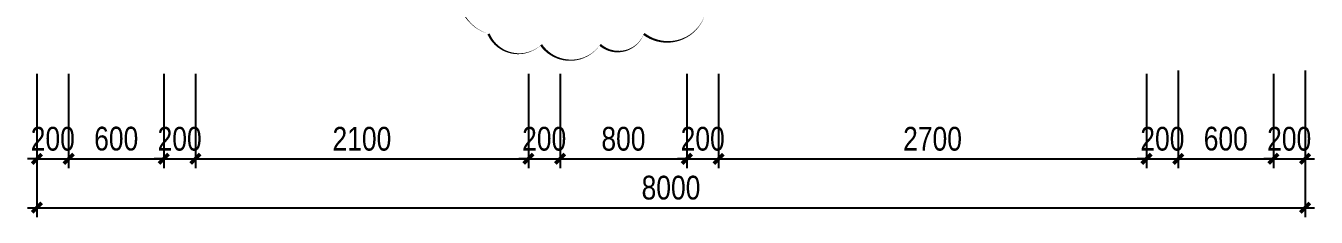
# Model space of a CAD drawing. Extents: x 160245 to 405305, y -111140 to 232735.
# Drawn here: x 334292 to 342433, y -55387 to -54179 of the extents above; entities that cross this region are included whole.
import ezdxf

# ---------------------------------------------------------------- set-up
doc = ezdxf.new("R2010")
doc.units = 0
doc.header["$LTSCALE"] = 10
doc.header["$MEASUREMENT"] = 0
doc.layers.get('Defpoints').update_dxf_attribs({"color": 229})
doc.layers.add('P-O wall 拆除墙体', color=245, linetype='Continuous')
doc.layers.add('P-o 原建筑尺寸', color=8, linetype='Continuous')
doc.styles.add('PDC DIM', font='PMingLiU-ExtB.ttf', dxfattribs={"width": 0.85})
doc.dimstyles.new('PDC-A2', dxfattribs={"dimscale": 0, "dimtxt": 2.5, "dimasz": 1, "dimexe": 1, "dimexo": 1, "dimgap": 0.7, "dimtad": 1, "dimdec": 0, "dimtxsty": 'PDC DIM', "dimblk": 'ARCHTICK', "dimcen": 1, "dimdle": 1, "dimclrd": 8, "dimclre": 8, "dimclrt": 9, "dimadec": 0, "dimazin": 0, "dimtfac": 1, "dimtdec": 0, "dimtix": 1, "dimtmove": 2, "dimatfit": 3, "dimldrblk": 'PDC A2 T R', "dimfxl": 10, "dimfxlon": 1, "dimarcsym": 0})

# ---------------------------------------------------------------- blocks, each defined once
blk = doc.blocks.new('_ArchTick')
at = {"color": 0, "linetype": 'ByBlock', "const_width": 0.4}
blk.add_lwpolyline([(-0.5, -0.5), (0.5, 0.5)], dxfattribs=at)
blk = doc.blocks.new('*D1886')
at = {"layer": 'Defpoints', "color": 0, "transparency": 16777216}
for p in [(334362.5, -54421.9), (334562.5, -54421.9), (334562.5, -55018.6)]:
    blk.add_point(p, dxfattribs=at)
at = {"layer": 'P-o 原建筑尺寸', "color": 8, "lineweight": -2, "transparency": 16777216}
for p, q in [((334362.5, -54481.9), (334362.5, -55078.6)), ((334562.5, -54481.9), (334562.5, -55078.6)), ((334362.5, -55018.6), (334302.5, -55018.6)), ((334362.5, -55018.6), (334562.5, -55018.6)), ((334562.5, -55018.6), (334622.5, -55018.6))]:
    blk.add_line(p, q, dxfattribs=at)
at = {"layer": 'P-o 原建筑尺寸', "color": 8, "lineweight": -2, "transparency": 16777216, "xscale": 60, "yscale": 60, "zscale": 60}
blk.add_blockref('_ArchTick', (334362.5, -55018.6), dxfattribs=at)
at = {"layer": 'P-o 原建筑尺寸', "color": 8, "lineweight": -2, "transparency": 16777216, "xscale": 60, "yscale": 60, "zscale": 60, "rotation": 180}
blk.add_blockref('_ArchTick', (334562.5, -55018.6), dxfattribs=at)
at = {"layer": 'P-o 原建筑尺寸', "color": 9, "transparency": 16777216, "insert": (334462.5, -54893.1), "char_height": 150, "attachment_point": 5, "style": 'PDC DIM'}
blk.add_mtext('200', dxfattribs=at)
blk = doc.blocks.new('PDC A2 T R')
at = {"color": 0, "linetype": 'ByBlock'}
blk.add_line((0, 0), (-2, 0), dxfattribs=at)
for points in [[(-2.15, 0.89), (-1.49, 1.35), (-0.6, 0), (0, 0)], [(-2.15, -0.89), (-1.49, -1.35), (-0.6, 0), (0, 0)]]:
    blk.add_solid(points, dxfattribs=at)
blk = doc.blocks.new('*D1887')
at = {"layer": 'Defpoints', "color": 0, "transparency": 16777216}
for p in [(334562.5, -54421.9), (335162.5, -54421.9), (335162.5, -55018.6)]:
    blk.add_point(p, dxfattribs=at)
at = {"layer": 'P-o 原建筑尺寸', "color": 8, "lineweight": -2, "transparency": 16777216}
for p, q in [((334562.5, -54481.9), (334562.5, -55078.6)), ((335162.5, -54481.9), (335162.5, -55078.6)), ((334502.5, -55018.6), (335222.5, -55018.6))]:
    blk.add_line(p, q, dxfattribs=at)
at = {"layer": 'P-o 原建筑尺寸', "color": 8, "lineweight": -2, "transparency": 16777216, "xscale": 60, "yscale": 60, "zscale": 60, "rotation": 180}
blk.add_blockref('_ArchTick', (334562.5, -55018.6), dxfattribs=at)
at = {"layer": 'P-o 原建筑尺寸', "color": 8, "lineweight": -2, "transparency": 16777216, "xscale": 60, "yscale": 60, "zscale": 60}
blk.add_blockref('_ArchTick', (335162.5, -55018.6), dxfattribs=at)
at = {"layer": 'P-o 原建筑尺寸', "color": 9, "transparency": 16777216, "insert": (334862.5, -54892.1), "char_height": 150, "attachment_point": 5, "style": 'PDC DIM'}
blk.add_mtext('600', dxfattribs=at)
blk = doc.blocks.new('*D1888')
at = {"layer": 'Defpoints', "color": 0, "transparency": 16777216}
for p in [(338462.5, -54421.9), (338662.5, -54421.9), (338662.5, -55018.6)]:
    blk.add_point(p, dxfattribs=at)
at = {"layer": 'P-o 原建筑尺寸', "color": 8, "lineweight": -2, "transparency": 16777216}
for p, q in [((338462.5, -54481.9), (338462.5, -55078.6)), ((338662.5, -54481.9), (338662.5, -55078.6)), ((338462.5, -55018.6), (338402.5, -55018.6)), ((338462.5, -55018.6), (338662.5, -55018.6)), ((338662.5, -55018.6), (338722.5, -55018.6))]:
    blk.add_line(p, q, dxfattribs=at)
at = {"layer": 'P-o 原建筑尺寸', "color": 8, "lineweight": -2, "transparency": 16777216, "xscale": 60, "yscale": 60, "zscale": 60}
blk.add_blockref('_ArchTick', (338462.5, -55018.6), dxfattribs=at)
at = {"layer": 'P-o 原建筑尺寸', "color": 8, "lineweight": -2, "transparency": 16777216, "xscale": 60, "yscale": 60, "zscale": 60, "rotation": 180}
blk.add_blockref('_ArchTick', (338662.5, -55018.6), dxfattribs=at)
at = {"layer": 'P-o 原建筑尺寸', "color": 9, "transparency": 16777216, "insert": (338562.5, -54893.1), "char_height": 150, "attachment_point": 5, "style": 'PDC DIM'}
blk.add_mtext('200', dxfattribs=at)
blk = doc.blocks.new('*D1889')
at = {"layer": 'Defpoints', "color": 0, "transparency": 16777216}
for p in [(338662.5, -54421.9), (341362.5, -54421.9), (341362.5, -55018.6)]:
    blk.add_point(p, dxfattribs=at)
at = {"layer": 'P-o 原建筑尺寸', "color": 8, "lineweight": -2, "transparency": 16777216}
for p, q in [((338662.5, -54481.9), (338662.5, -55078.6)), ((341362.5, -54481.9), (341362.5, -55078.6)), ((338602.5, -55018.6), (341422.5, -55018.6))]:
    blk.add_line(p, q, dxfattribs=at)
at = {"layer": 'P-o 原建筑尺寸', "color": 8, "lineweight": -2, "transparency": 16777216, "xscale": 60, "yscale": 60, "zscale": 60, "rotation": 180}
blk.add_blockref('_ArchTick', (338662.5, -55018.6), dxfattribs=at)
at = {"layer": 'P-o 原建筑尺寸', "color": 8, "lineweight": -2, "transparency": 16777216, "xscale": 60, "yscale": 60, "zscale": 60}
blk.add_blockref('_ArchTick', (341362.5, -55018.6), dxfattribs=at)
at = {"layer": 'P-o 原建筑尺寸', "color": 9, "transparency": 16777216, "insert": (340012.5, -54893.1), "char_height": 150, "attachment_point": 5, "style": 'PDC DIM'}
blk.add_mtext('2700', dxfattribs=at)
blk = doc.blocks.new('*D1890')
at = {"layer": 'Defpoints', "color": 0, "transparency": 16777216}
for p in [(342162.5, -54421.9), (342362.5, -54402), (342362.5, -55018.6)]:
    blk.add_point(p, dxfattribs=at)
at = {"layer": 'P-o 原建筑尺寸', "color": 8, "lineweight": -2, "transparency": 16777216}
for p, q in [((342162.5, -54481.9), (342162.5, -55078.6)), ((342362.5, -54462), (342362.5, -55078.6)), ((342162.5, -55018.6), (342102.5, -55018.6)), ((342162.5, -55018.6), (342362.5, -55018.6)), ((342362.5, -55018.6), (342422.5, -55018.6))]:
    blk.add_line(p, q, dxfattribs=at)
at = {"layer": 'P-o 原建筑尺寸', "color": 8, "lineweight": -2, "transparency": 16777216, "xscale": 60, "yscale": 60, "zscale": 60}
blk.add_blockref('_ArchTick', (342162.5, -55018.6), dxfattribs=at)
at = {"layer": 'P-o 原建筑尺寸', "color": 8, "lineweight": -2, "transparency": 16777216, "xscale": 60, "yscale": 60, "zscale": 60, "rotation": 180}
blk.add_blockref('_ArchTick', (342362.5, -55018.6), dxfattribs=at)
at = {"layer": 'P-o 原建筑尺寸', "color": 9, "transparency": 16777216, "insert": (342262.5, -54893.1), "char_height": 150, "attachment_point": 5, "style": 'PDC DIM'}
blk.add_mtext('200', dxfattribs=at)
blk = doc.blocks.new('*D1891')
at = {"layer": 'Defpoints', "color": 0, "transparency": 16777216}
for p in [(334362.5, -54518.6), (342362.5, -54518.6), (342362.5, -55326.9)]:
    blk.add_point(p, dxfattribs=at)
at = {"layer": 'P-o 原建筑尺寸', "color": 8, "lineweight": -2, "transparency": 16777216}
for p, q in [((334362.5, -54726.9), (334362.5, -55386.9)), ((342362.5, -54726.9), (342362.5, -55386.9)), ((334302.5, -55326.9), (342422.5, -55326.9))]:
    blk.add_line(p, q, dxfattribs=at)
at = {"layer": 'P-o 原建筑尺寸', "color": 8, "lineweight": -2, "transparency": 16777216, "xscale": 60, "yscale": 60, "zscale": 60, "rotation": 180}
blk.add_blockref('_ArchTick', (334362.5, -55326.9), dxfattribs=at)
at = {"layer": 'P-o 原建筑尺寸', "color": 8, "lineweight": -2, "transparency": 16777216, "xscale": 60, "yscale": 60, "zscale": 60}
blk.add_blockref('_ArchTick', (342362.5, -55326.9), dxfattribs=at)
at = {"layer": 'P-o 原建筑尺寸', "color": 9, "transparency": 16777216, "insert": (338362.5, -55201.4), "char_height": 150, "attachment_point": 5, "style": 'PDC DIM'}
blk.add_mtext('8000', dxfattribs=at)
blk = doc.blocks.new('*D1921')
at = {"layer": 'Defpoints', "color": 0, "transparency": 16777216}
for p in [(335162.5, -54421.9), (335362.5, -54421.9), (335362.5, -55018.6)]:
    blk.add_point(p, dxfattribs=at)
at = {"layer": 'P-o 原建筑尺寸', "color": 8, "lineweight": -2, "transparency": 16777216}
for p, q in [((335162.5, -54481.9), (335162.5, -55078.6)), ((335362.5, -54481.9), (335362.5, -55078.6)), ((335162.5, -55018.6), (335102.5, -55018.6)), ((335162.5, -55018.6), (335362.5, -55018.6)), ((335362.5, -55018.6), (335422.5, -55018.6))]:
    blk.add_line(p, q, dxfattribs=at)
at = {"layer": 'P-o 原建筑尺寸', "color": 8, "lineweight": -2, "transparency": 16777216, "xscale": 60, "yscale": 60, "zscale": 60}
blk.add_blockref('_ArchTick', (335162.5, -55018.6), dxfattribs=at)
at = {"layer": 'P-o 原建筑尺寸', "color": 8, "lineweight": -2, "transparency": 16777216, "xscale": 60, "yscale": 60, "zscale": 60, "rotation": 180}
blk.add_blockref('_ArchTick', (335362.5, -55018.6), dxfattribs=at)
at = {"layer": 'P-o 原建筑尺寸', "color": 9, "transparency": 16777216, "insert": (335262.5, -54893.1), "char_height": 150, "attachment_point": 5, "style": 'PDC DIM'}
blk.add_mtext('200', dxfattribs=at)
blk = doc.blocks.new('*D1922')
at = {"layer": 'Defpoints', "color": 0, "transparency": 16777216}
for p in [(335362.5, -54421.9), (337462.5, -54421.9), (337462.5, -55018.6)]:
    blk.add_point(p, dxfattribs=at)
at = {"layer": 'P-o 原建筑尺寸', "color": 8, "lineweight": -2, "transparency": 16777216}
for p, q in [((335362.5, -54481.9), (335362.5, -55078.6)), ((337462.5, -54481.9), (337462.5, -55078.6)), ((335302.5, -55018.6), (337522.5, -55018.6))]:
    blk.add_line(p, q, dxfattribs=at)
at = {"layer": 'P-o 原建筑尺寸', "color": 8, "lineweight": -2, "transparency": 16777216, "xscale": 60, "yscale": 60, "zscale": 60, "rotation": 180}
blk.add_blockref('_ArchTick', (335362.5, -55018.6), dxfattribs=at)
at = {"layer": 'P-o 原建筑尺寸', "color": 8, "lineweight": -2, "transparency": 16777216, "xscale": 60, "yscale": 60, "zscale": 60}
blk.add_blockref('_ArchTick', (337462.5, -55018.6), dxfattribs=at)
at = {"layer": 'P-o 原建筑尺寸', "color": 9, "transparency": 16777216, "insert": (336412.5, -54893.1), "char_height": 150, "attachment_point": 5, "style": 'PDC DIM'}
blk.add_mtext('2100', dxfattribs=at)
blk = doc.blocks.new('*D1923')
at = {"layer": 'Defpoints', "color": 0, "transparency": 16777216}
for p in [(337462.5, -54421.9), (337662.5, -54421.9), (337662.5, -55018.6)]:
    blk.add_point(p, dxfattribs=at)
at = {"layer": 'P-o 原建筑尺寸', "color": 8, "lineweight": -2, "transparency": 16777216}
for p, q in [((337462.5, -54481.9), (337462.5, -55078.6)), ((337662.5, -54481.9), (337662.5, -55078.6)), ((337462.5, -55018.6), (337402.5, -55018.6)), ((337462.5, -55018.6), (337662.5, -55018.6)), ((337662.5, -55018.6), (337722.5, -55018.6))]:
    blk.add_line(p, q, dxfattribs=at)
at = {"layer": 'P-o 原建筑尺寸', "color": 8, "lineweight": -2, "transparency": 16777216, "xscale": 60, "yscale": 60, "zscale": 60}
blk.add_blockref('_ArchTick', (337462.5, -55018.6), dxfattribs=at)
at = {"layer": 'P-o 原建筑尺寸', "color": 8, "lineweight": -2, "transparency": 16777216, "xscale": 60, "yscale": 60, "zscale": 60, "rotation": 180}
blk.add_blockref('_ArchTick', (337662.5, -55018.6), dxfattribs=at)
at = {"layer": 'P-o 原建筑尺寸', "color": 9, "transparency": 16777216, "insert": (337562.5, -54893.1), "char_height": 150, "attachment_point": 5, "style": 'PDC DIM'}
blk.add_mtext('200', dxfattribs=at)
blk = doc.blocks.new('*D1924')
at = {"layer": 'Defpoints', "color": 0, "transparency": 16777216}
for p in [(337662.5, -54421.9), (338462.5, -54421.9), (338462.5, -55018.6)]:
    blk.add_point(p, dxfattribs=at)
at = {"layer": 'P-o 原建筑尺寸', "color": 8, "lineweight": -2, "transparency": 16777216}
for p, q in [((337662.5, -54481.9), (337662.5, -55078.6)), ((338462.5, -54481.9), (338462.5, -55078.6)), ((337602.5, -55018.6), (338522.5, -55018.6))]:
    blk.add_line(p, q, dxfattribs=at)
at = {"layer": 'P-o 原建筑尺寸', "color": 8, "lineweight": -2, "transparency": 16777216, "xscale": 60, "yscale": 60, "zscale": 60, "rotation": 180}
blk.add_blockref('_ArchTick', (337662.5, -55018.6), dxfattribs=at)
at = {"layer": 'P-o 原建筑尺寸', "color": 8, "lineweight": -2, "transparency": 16777216, "xscale": 60, "yscale": 60, "zscale": 60}
blk.add_blockref('_ArchTick', (338462.5, -55018.6), dxfattribs=at)
at = {"layer": 'P-o 原建筑尺寸', "color": 9, "transparency": 16777216, "insert": (338062.5, -54893.1), "char_height": 150, "attachment_point": 5, "style": 'PDC DIM'}
blk.add_mtext('800', dxfattribs=at)
blk = doc.blocks.new('*D1925')
at = {"layer": 'Defpoints', "color": 0, "transparency": 16777216}
for p in [(341362.5, -54421.9), (341562.5, -54402), (341562.5, -55018.6)]:
    blk.add_point(p, dxfattribs=at)
at = {"layer": 'P-o 原建筑尺寸', "color": 8, "lineweight": -2, "transparency": 16777216}
for p, q in [((341362.5, -54481.9), (341362.5, -55078.6)), ((341562.5, -54462), (341562.5, -55078.6)), ((341362.5, -55018.6), (341302.5, -55018.6)), ((341362.5, -55018.6), (341562.5, -55018.6)), ((341562.5, -55018.6), (341622.5, -55018.6))]:
    blk.add_line(p, q, dxfattribs=at)
at = {"layer": 'P-o 原建筑尺寸', "color": 8, "lineweight": -2, "transparency": 16777216, "xscale": 60, "yscale": 60, "zscale": 60}
blk.add_blockref('_ArchTick', (341362.5, -55018.6), dxfattribs=at)
at = {"layer": 'P-o 原建筑尺寸', "color": 8, "lineweight": -2, "transparency": 16777216, "xscale": 60, "yscale": 60, "zscale": 60, "rotation": 180}
blk.add_blockref('_ArchTick', (341562.5, -55018.6), dxfattribs=at)
at = {"layer": 'P-o 原建筑尺寸', "color": 9, "transparency": 16777216, "insert": (341462.5, -54893.1), "char_height": 150, "attachment_point": 5, "style": 'PDC DIM'}
blk.add_mtext('200', dxfattribs=at)
blk = doc.blocks.new('*D1926')
at = {"layer": 'Defpoints', "color": 0, "transparency": 16777216}
for p in [(341562.5, -54421.9), (342162.5, -54421.9), (342162.5, -55018.6)]:
    blk.add_point(p, dxfattribs=at)
at = {"layer": 'P-o 原建筑尺寸', "color": 8, "lineweight": -2, "transparency": 16777216}
for p, q in [((341562.5, -54481.9), (341562.5, -55078.6)), ((342162.5, -54481.9), (342162.5, -55078.6)), ((341502.5, -55018.6), (342222.5, -55018.6))]:
    blk.add_line(p, q, dxfattribs=at)
at = {"layer": 'P-o 原建筑尺寸', "color": 8, "lineweight": -2, "transparency": 16777216, "xscale": 60, "yscale": 60, "zscale": 60, "rotation": 180}
blk.add_blockref('_ArchTick', (341562.5, -55018.6), dxfattribs=at)
at = {"layer": 'P-o 原建筑尺寸', "color": 8, "lineweight": -2, "transparency": 16777216, "xscale": 60, "yscale": 60, "zscale": 60}
blk.add_blockref('_ArchTick', (342162.5, -55018.6), dxfattribs=at)
at = {"layer": 'P-o 原建筑尺寸', "color": 9, "transparency": 16777216, "insert": (341862.5, -54892.1), "char_height": 150, "attachment_point": 5, "style": 'PDC DIM'}
blk.add_mtext('600', dxfattribs=at)

msp = doc.modelspace()

# ---------------------------------------------------------------- linework, layer by layer
at = {"layer": 'P-O wall 拆除墙体'}
msp.add_lwpolyline([(338577.8, -54106.5, 0, 15, -0.520567), (338191.3, -54230.5, 0, 15, -0.520567), (338191.3, -54230.5, 0, 15, -0.520567), (337915.3, -54299.5, 0, 15, -0.520567), (337915.3, -54299.5, 0, 15, -0.520567), (337542.6, -54299.5, 0, 15, -0.520567), (337542.6, -54299.5, 0, 15, -0.520567), (337211.3, -54230.5, 0, 15, -0.520567), (337211.3, -54230.5, 0, 15, -0.520567), (337073.3, -53817, 0, 15, -0.520567)], format="xyseb", dxfattribs=at)

# ---------------------------------------------------------------- dimensions: what is measured, and where the dimension line sits
at = {"layer": 'P-o 原建筑尺寸'}
for base, p1, p2, picture, middle in [((334562.5, -55018.6), (334362.5, -54421.9), (334562.5, -54421.9), '*D1886', (334462.5, -54893.1)), ((335162.5, -55018.6), (334562.5, -54421.9), (335162.5, -54421.9), '*D1887', (334862.5, -54892.1)), ((335362.5, -55018.6), (335162.5, -54421.9), (335362.5, -54421.9), '*D1921', (335262.5, -54893.1)), ((337462.5, -55018.6), (335362.5, -54421.9), (337462.5, -54421.9), '*D1922', (336412.5, -54893.1)), ((337662.5, -55018.6), (337462.5, -54421.9), (337662.5, -54421.9), '*D1923', (337562.5, -54893.1)), ((338462.5, -55018.6), (337662.5, -54421.9), (338462.5, -54421.9), '*D1924', (338062.5, -54893.1)), ((338662.5, -55018.6), (338462.5, -54421.9), (338662.5, -54421.9), '*D1888', (338562.5, -54893.1)), ((341362.5, -55018.6), (338662.5, -54421.9), (341362.5, -54421.9), '*D1889', (340012.5, -54893.1)), ((341562.5, -55018.6), (341362.5, -54421.9), (341562.5, -54402), '*D1925', (341462.5, -54893.1)), ((342162.5, -55018.6), (341562.5, -54421.9), (342162.5, -54421.9), '*D1926', (341862.5, -54892.1)), ((342362.5, -55018.6), (342162.5, -54421.9), (342362.5, -54402), '*D1890', (342262.5, -54893.1)), ((342362.5, -55326.9), (334362.5, -54518.6), (342362.5, -54518.6), '*D1891', (338362.5, -55201.4))]:
    dim = msp.add_linear_dim(base=base, p1=p1, p2=p2, dimstyle='PDC-A2', override={"dimscale": 60}, dxfattribs=at)
    dim.commit()
    dim.dimension.update_dxf_attribs({"geometry": picture, "text_midpoint": middle})

doc.saveas('drawing.dxf')
